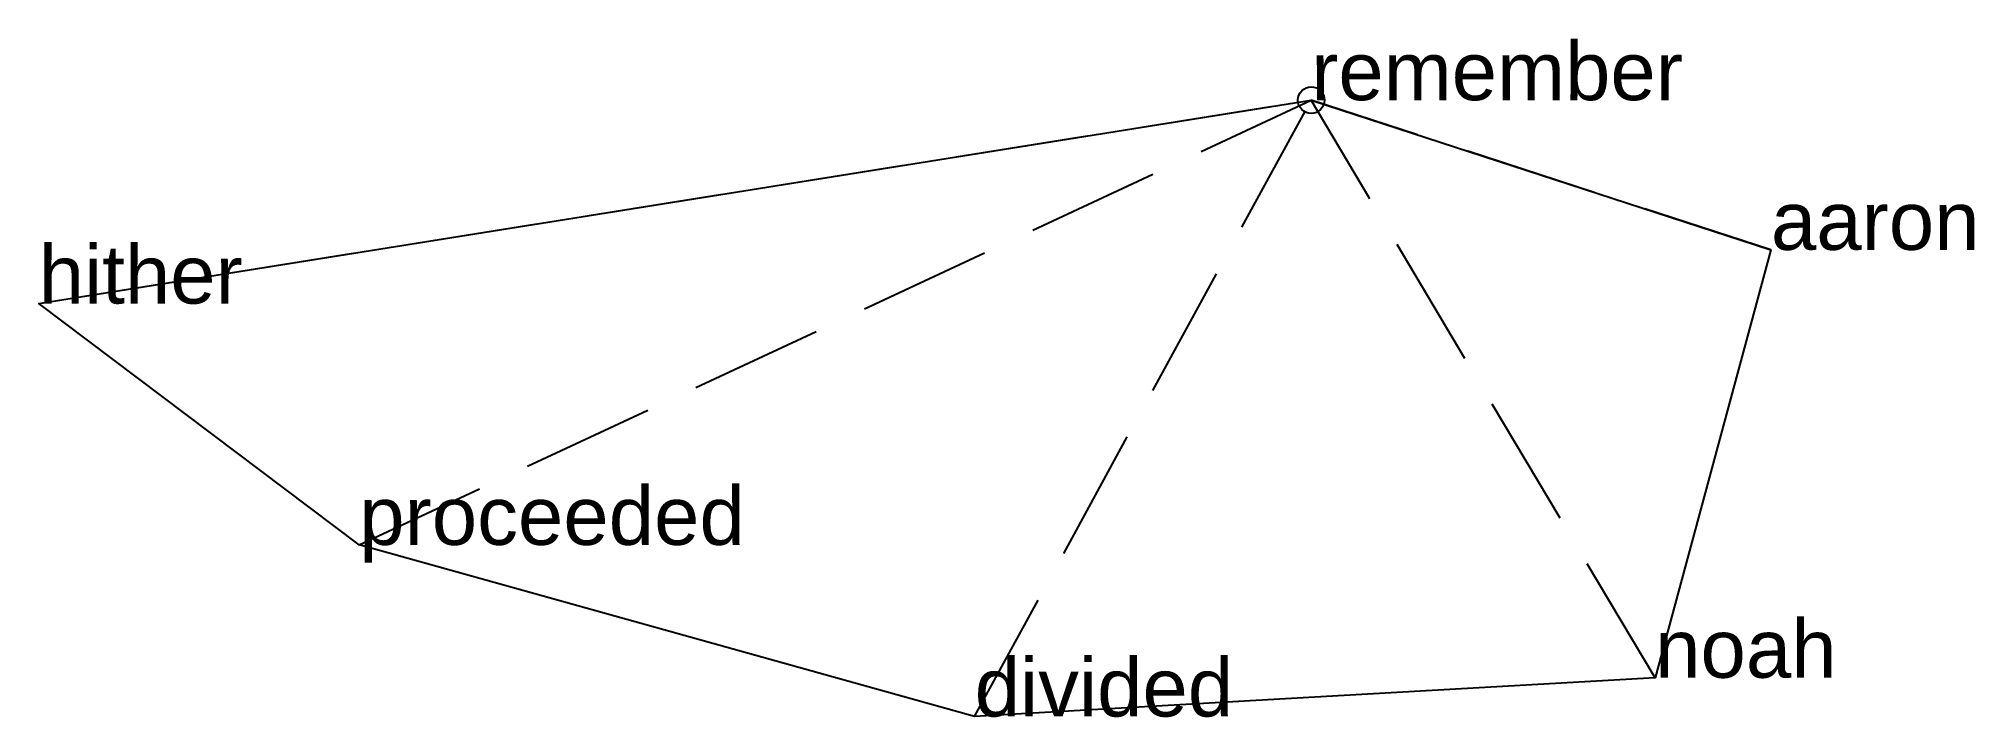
# Model space of a CAD drawing. Extents: x -2.4 to 1.25, y -1.16 to 0.12.
import ezdxf

# ---------------------------------------------------------------- set-up
doc = ezdxf.new("R2010")
doc.units = 0
doc.linetypes.add('DASHED2', pattern=[0.3, 0.25, -0.05])
doc.layers.add('TEXT', color=1, linetype='CONTINUOUS')
doc.styles.get("Standard").update_dxf_attribs({"font": 'arial.ttf'})

msp = doc.modelspace()

# ---------------------------------------------------------------- linework, layer by layer
at = {"linetype": 'DASHED2'}
for p in [(-2.3965, -0.3832), (-1.7928, -0.8378), (-0.6338, -1.1611), (0, 0), (0.6477, -1.0881), (0.8658, -0.282)]:
    msp.add_line(p, (0, 0), dxfattribs=at)
msp.add_circle((0, 0), 0.025)
at = {"layer": 'OUTLINE', "linetype": 'CONTINUOUS'}
msp.add_polyline3d([(-0.6338, -1.1611, 0), (-1.7928, -0.8378, 0), (-2.3965, -0.3832, 0), (0, 0, 0), (0.8658, -0.282, 0), (0.6477, -1.0881, 0), (-0.6338, -1.1611, 0)], close=True, dxfattribs=at)

# ---------------------------------------------------------------- texts
at = {"layer": 'TEXT'}
for s, p in [('remember', (0, 0)), ('aaron', (0.8658, -0.282)), ('hither', (-2.3965, -0.3832)), ('proceeded', (-1.7928, -0.8378)), ('noah', (0.6477, -1.0881)), ('divided', (-0.6338, -1.1611))]:
    msp.add_text(s, height=0.11, dxfattribs=at).set_placement(p)

doc.saveas('drawing.dxf')
